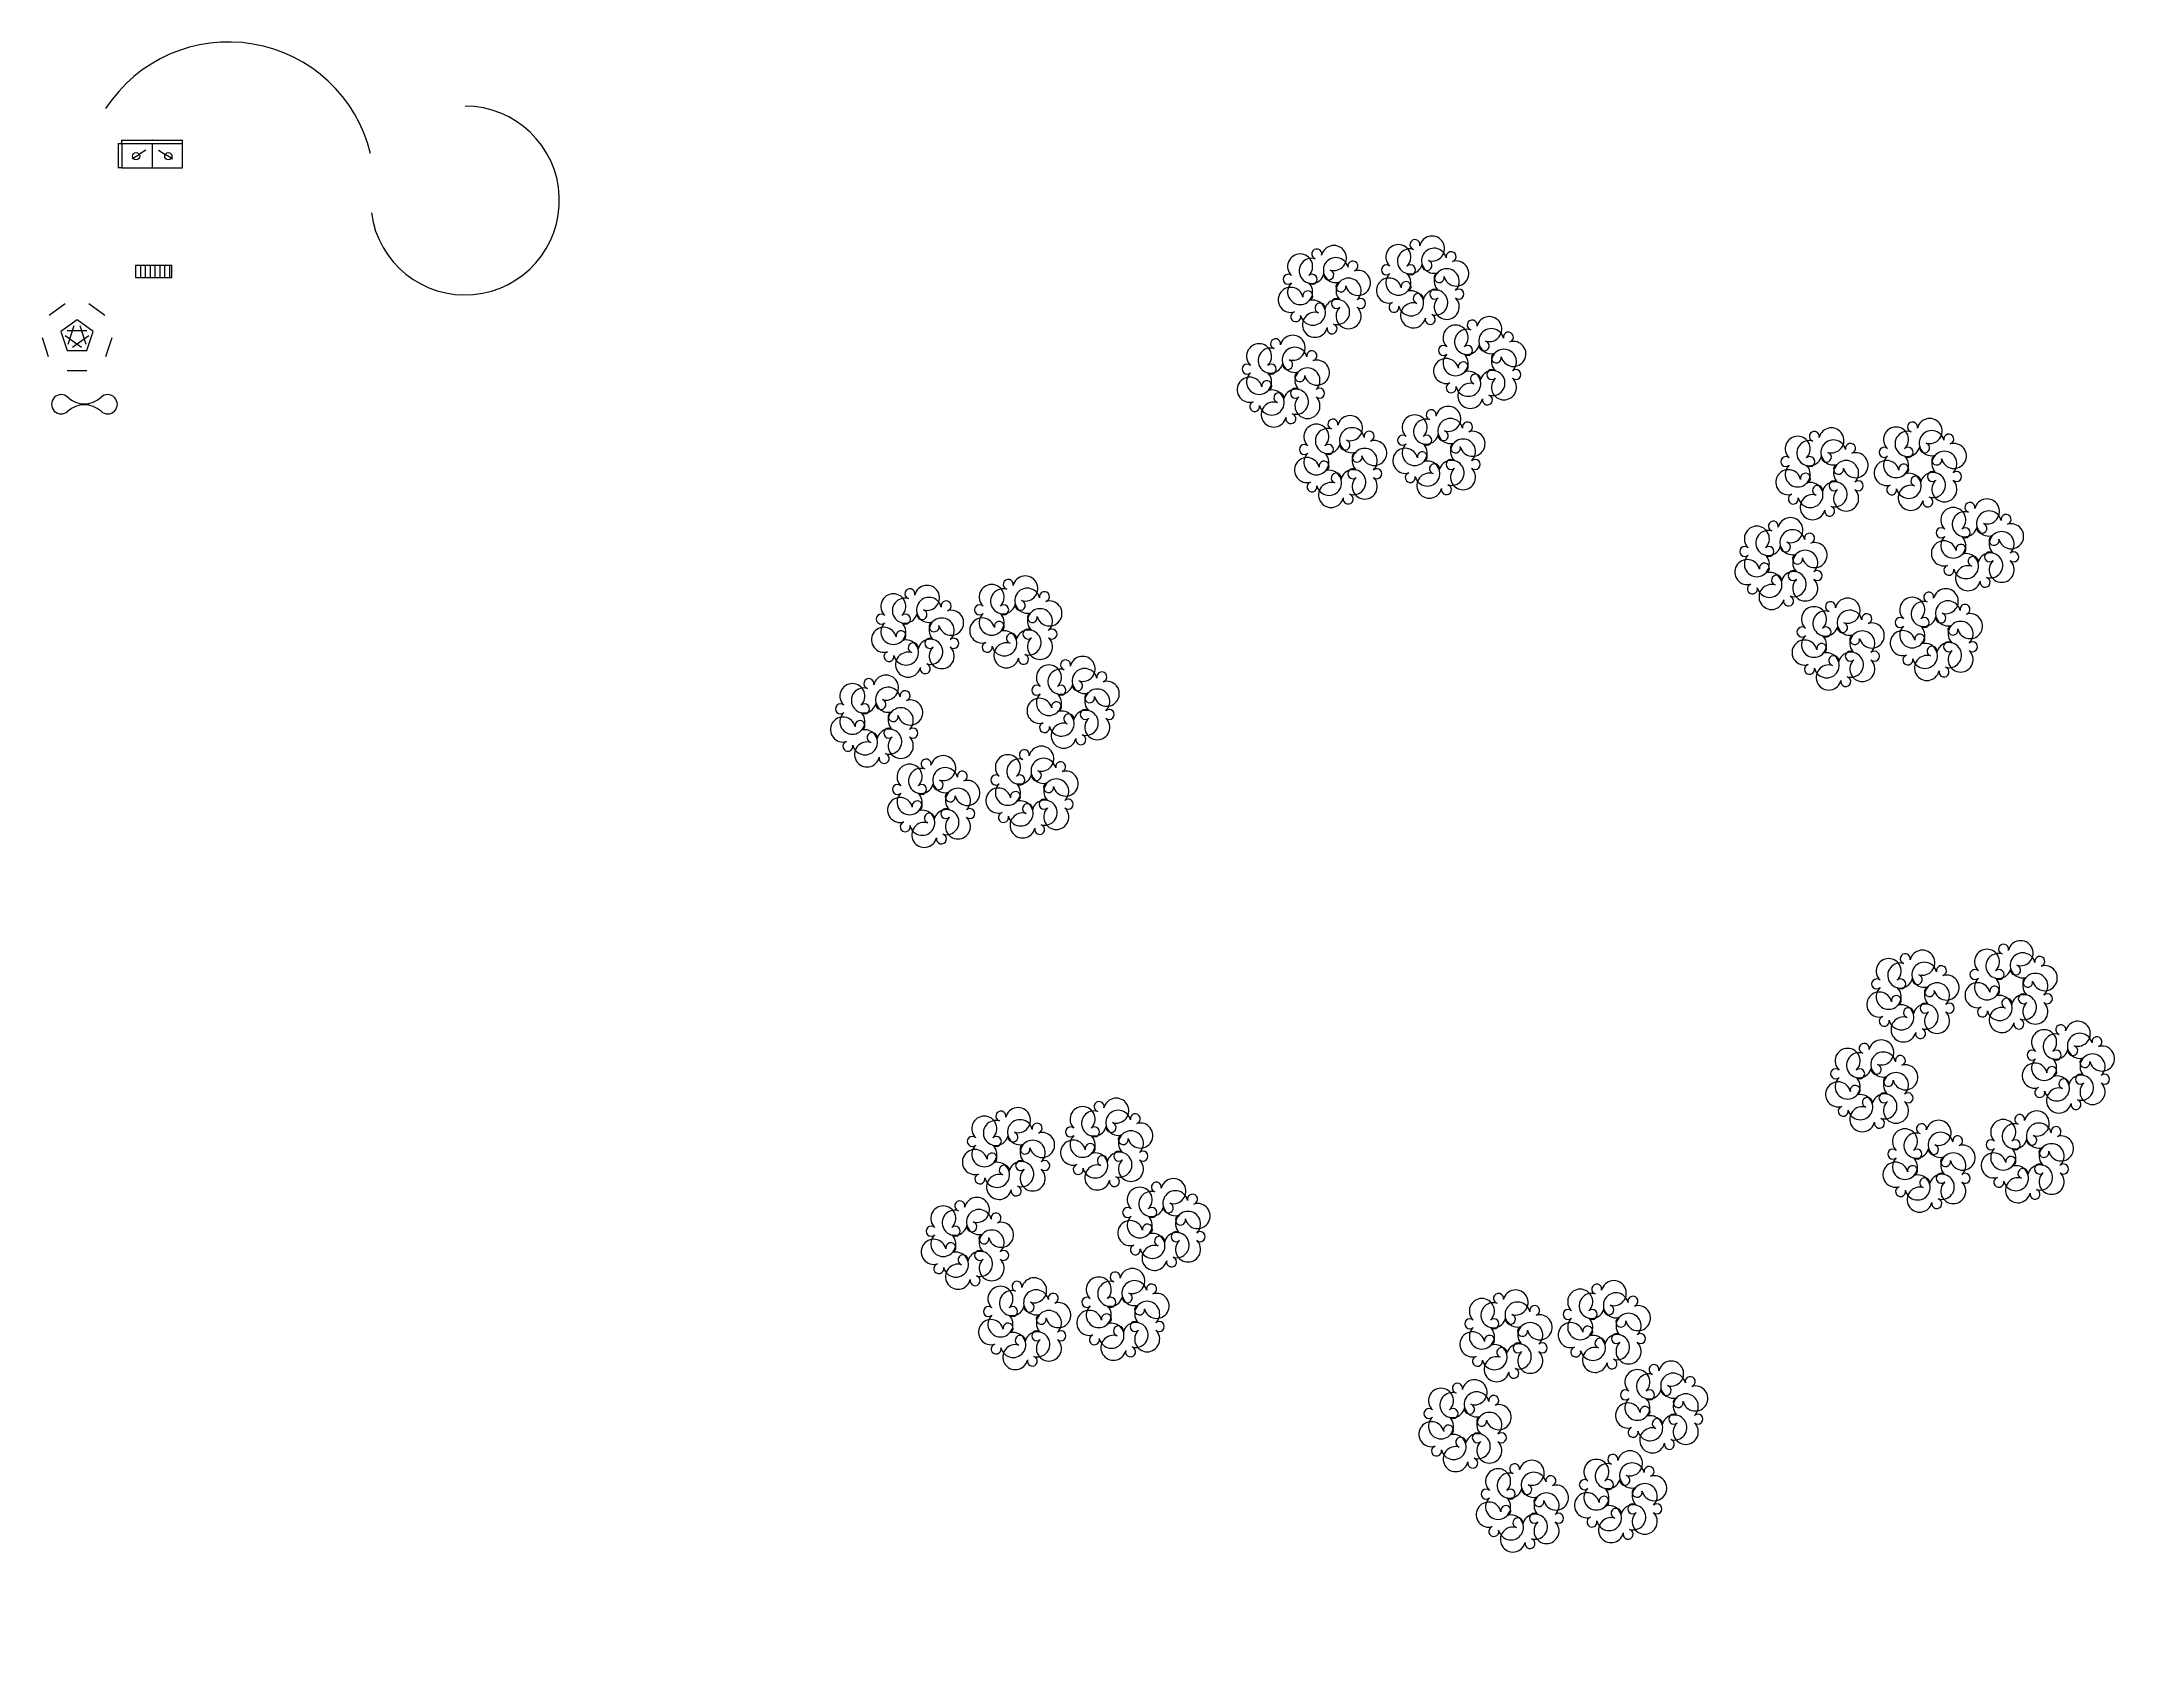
# Model space of a CAD drawing. Header units: millimetres. Extents: x 71 to 8757, y -4893 to 1723.
import ezdxf

# ---------------------------------------------------------------- set-up
doc = ezdxf.new("R2010")
doc.units = ezdxf.units.MM
doc.styles.get("Standard").update_dxf_attribs({"font": 'arial.ttf'})
doc.dimstyles.new('ISO-25', dxfattribs={"dimtxt": 2.5, "dimasz": 2.5, "dimexe": 1.25, "dimexo": 0.625, "dimtad": 1, "dimtxsty": 'Standard', "dimcen": 2.5, "dimadec": 0, "dimazin": 0, "dimtfac": 1, "dimtmove": 0, "dimatfit": 3, "dimfxl": 1, "dimarcsym": 0})

# ---------------------------------------------------------------- blocks, each defined once
blk = doc.blocks.new('*D5')
at = {"color": 0, "lineweight": -2, "transparency": 16777216}
for p, q in [((444.8, 1241.6), (442.6, 1240.3)), ((446.9, 1242.9), (472.5, 1258.6)), ((500, 1275.5), (474.6, 1259.9))]:
    blk.add_line(p, q, dxfattribs=at)
at = {"color": 0, "transparency": 16777216}
for points in [[(444.6, 1241.9), (445, 1241.2), (446.9, 1242.9)], [(474.4, 1260.3), (474.8, 1259.5), (472.5, 1258.6)]]:
    blk.add_solid(points, dxfattribs=at)
at = {"layer": 'Defpoints', "color": 0, "transparency": 16777216}
for p in [(446.9, 1242.9), (472.5, 1258.6)]:
    blk.add_point(p, dxfattribs=at)
at = {"color": 0, "transparency": 16777216, "insert": (495.8, 1275.2), "char_height": 2.5, "attachment_point": 5, "rotation": 31.56333}
blk.add_mtext('∅30', dxfattribs=at)
blk = doc.blocks.new('*D6')
at = {"color": 0, "lineweight": -2, "transparency": 16777216}
for p, q in [((552.8, 1275.5), (578.2, 1259.9)), ((605.9, 1242.9), (580.4, 1258.6)), ((608.1, 1241.6), (610.2, 1240.3))]:
    blk.add_line(p, q, dxfattribs=at)
at = {"color": 0, "transparency": 16777216}
for points in [[(578.5, 1260.3), (578, 1259.5), (580.4, 1258.6)], [(608.3, 1241.9), (607.8, 1241.2), (605.9, 1242.9)]]:
    blk.add_solid(points, dxfattribs=at)
at = {"layer": 'Defpoints', "color": 0, "transparency": 16777216}
for p in [(580.4, 1258.6), (605.9, 1242.9)]:
    blk.add_point(p, dxfattribs=at)
at = {"color": 0, "transparency": 16777216, "insert": (557.1, 1275.2), "char_height": 2.5, "attachment_point": 5, "rotation": 328.43667}
blk.add_mtext('∅30', dxfattribs=at)
blk = doc.blocks.new('*D7')
at = {"color": 0, "lineweight": -2, "transparency": 16777216}
for p, q in [((400.8, 1302.4), (384.2, 1302.4)), ((385.4, 1299.9), (385.4, 1204.9)), ((400.8, 1202.4), (384.2, 1202.4))]:
    blk.add_line(p, q, dxfattribs=at)
at = {"color": 0, "transparency": 16777216}
for points in [[(385, 1299.9), (385.9, 1299.9), (385.4, 1302.4)], [(385, 1204.9), (385.9, 1204.9), (385.4, 1202.4)]]:
    blk.add_solid(points, dxfattribs=at)
at = {"layer": 'Defpoints', "color": 0, "transparency": 16777216}
for p in [(401.4, 1302.4), (385.4, 1202.4), (401.4, 1202.4)]:
    blk.add_point(p, dxfattribs=at)
at = {"color": 0, "transparency": 16777216, "insert": (383.5, 1252.4), "char_height": 2.5, "attachment_point": 5, "rotation": 90}
blk.add_mtext('100', dxfattribs=at)
blk = doc.blocks.new('*D8')
at = {"color": 0, "lineweight": -2, "transparency": 16777216}
for p, q in [((401.4, 1303), (401.4, 1319.1)), ((403.9, 1317.9), (648.9, 1317.9)), ((651.4, 1303), (651.4, 1319.1))]:
    blk.add_line(p, q, dxfattribs=at)
at = {"color": 0, "transparency": 16777216}
for points in [[(403.9, 1318.3), (403.9, 1317.4), (401.4, 1317.9)], [(648.9, 1318.3), (648.9, 1317.4), (651.4, 1317.9)]]:
    blk.add_solid(points, dxfattribs=at)
at = {"layer": 'Defpoints', "color": 0, "transparency": 16777216}
for p in [(651.4, 1317.9), (401.4, 1302.4), (651.4, 1302.4)]:
    blk.add_point(p, dxfattribs=at)
at = {"color": 0, "transparency": 16777216, "insert": (526.4, 1319.8), "char_height": 2.5, "attachment_point": 5}
blk.add_mtext('250', dxfattribs=at)
blk = doc.blocks.new('*U19')
for centre, radius, start, end in [((0, 102), 100, 313.3588, 226.6412), ((-96, 0), 40, 46.6412, 313.3588), ((-96, 0), 40, 46.6412, 313.3588), ((96, 0), 40, 226.6412, 133.3588), ((96, 0), 40, 226.6412, 133.3588), ((0, -102), 100, 133.3588, 46.6412)]:
    blk.add_arc(centre, radius, start, end)
blk = doc.blocks.new('*U20')
at = {"color": 0, "linetype": 'ByBlock', "lineweight": -2, "transparency": 16777216}
for p, rotation in [((898, 344), 299.9999999999999), ((1091, 247), 240), ((731, 9), 60.00000000000001), ((1104, 32), 180), ((924, -87), 120)]:
    blk.add_blockref('*U19', p, dxfattribs=dict(at, rotation=rotation))
blk.add_blockref('*U19', (718, 225), dxfattribs=at)
blk = doc.blocks.new('*U16')
blk.add_blockref('*U20', (-911, -128))
blk = doc.blocks.new('*U18')
at = {"color": 0, "linetype": 'ByBlock', "lineweight": -2, "transparency": 16777216}
for p, rotation in [((127, 54), 60.00000000000001), ((1368, -513), 299.9999999999999), ((-200, -662), 120), ((1040, -1229), 240), ((256, -1304), 180)]:
    blk.add_blockref('*U16', p, dxfattribs=dict(at, rotation=rotation))
blk.add_blockref('*U16', (911, 128), dxfattribs=at)
blk = doc.blocks.new('*U14')
at = {"xscale": 0.518305337094957, "yscale": 0.518305337094957, "zscale": 0.518305337094957}
blk.add_blockref('*U18', (-302.5, 304.7), dxfattribs=at)
blk = doc.blocks.new('*U15')
at = {"color": 0, "linetype": 'ByBlock', "lineweight": -2, "transparency": 16777216}
for p, rotation in [((2730, 921.9), 299.9999999999999), ((4788.4, 167.7), 239.9999999999999), ((5164.5, -1992), 180), ((1423.7, -2643.4), 59.99999999999997), ((3482.1, -3397.6), 120)]:
    blk.add_blockref('*U14', p, dxfattribs=dict(at, rotation=rotation))
blk.add_blockref('*U14', (1047.6, -483.7), dxfattribs=at)

msp = doc.modelspace()

# ---------------------------------------------------------------- linework, layer by layer
for p, q in [((651.421, 1302.412), (401.421, 1302.412)), ((401.421, 1302.412), (401.421, 1202.412)), ((526.421, 1302.412), (526.421, 1202.412)), ((651.421, 1202.412), (651.421, 1302.412)), ((401.421, 1202.412), (651.421, 1202.412)), ((607.777, 799.252), (457.777, 799.252)), ((457.777, 799.252), (457.777, 749.252)), ((477.777, 799.252), (477.777, 749.252)), ((497.777, 799.252), (497.777, 749.252)), ((517.777, 799.252), (517.777, 749.252)), ((537.777, 799.252), (537.777, 749.252)), ((557.777, 799.252), (557.777, 749.252)), ((577.777, 799.252), (577.777, 749.252)), ((597.777, 799.252), (597.777, 749.252)), ((607.777, 749.252), (607.777, 799.252)), ((457.777, 749.252), (607.777, 749.252)), ((167.1, 640.879), (100.527, 592.51)), ((167.1, 640.879), (100.527, 592.51)), ((330.412, 592.51), (263.838, 640.879)), ((215.469, 574.305), (148.895, 525.936)), ((148.895, 525.936), (174.324, 447.674)), ((174.324, 529.964), (256.614, 529.964)), ((178.352, 473.103), (203.781, 551.365)), ((282.043, 525.936), (215.469, 574.305)), ((227.158, 551.365), (252.587, 473.103)), ((256.614, 447.674), (282.043, 525.936)), ((70.633, 500.507), (96.062, 422.245)), ((233.674, 459.362), (167.1, 507.731)), ((174.324, 447.674), (256.614, 447.674)), ((174.324, 447.674), (256.614, 447.674)), ((263.838, 507.731), (197.264, 459.362)), ((263.838, 507.731), (197.264, 459.362)), ((334.877, 422.245), (360.306, 500.507)), ((174.324, 365.384), (256.614, 365.384))]:
    msp.add_line(p, q)
for centre in [(459.686, 1250.737), (593.156, 1250.737)]:
    msp.add_circle(centre, 15)
for centre, radius, start, end in [((841.621, 1117.187), 605.999, 13.8989331, 146.916341), ((1820.287, 1067.705), 390.381, 187.5624011, 90), ((150, 225), 40, 46.6411554, 313.3588446), ((150, 225), 40, 46.6411554, 313.3588446), ((342.238, 225), 40, 226.6411554, 133.3588446), ((342.238, 225), 40, 226.6411554, 133.3588446), ((246.119, 326.79), 100, 226.6411554, 313.3588446), ((246.119, 123.21), 100, 46.6411554, 133.3588446)]:
    msp.add_arc(centre, radius, start, end)

# ---------------------------------------------------------------- block references
msp.add_blockref('*U15', (2881.361, -562.647))

# ---------------------------------------------------------------- dimensions: what is measured, and where the dimension line sits
dim = msp.add_linear_dim(base=(651.421, 1317.857), p1=(401.421, 1302.412), p2=(651.421, 1302.412), dimstyle='ISO-25')
dim.commit()
dim.dimension.update_dxf_attribs({"geometry": '*D8', "text_midpoint": (526.421, 1319.759)})
dim = msp.add_linear_dim(base=(385.439, 1202.412), p1=(401.421, 1302.412), p2=(401.421, 1202.412), angle=90, dimstyle='ISO-25')
dim.commit()
dim.dimension.update_dxf_attribs({"geometry": '*D7', "text_midpoint": (383.537, 1252.412)})
for p1, p2, picture, middle in [((446.905, 1242.886), (472.467, 1258.589), '*D5', (496.809, 1273.543)), ((605.937, 1242.886), (580.375, 1258.589), '*D6', (556.033, 1273.543))]:
    dim = msp.add_diameter_dim_2p(p1=p1, p2=p2, dimstyle='ISO-25')
    dim.commit()
    dim.dimension.update_dxf_attribs({"geometry": picture, "text_midpoint": middle, "dimtype": 163})

doc.saveas('drawing.dxf')
